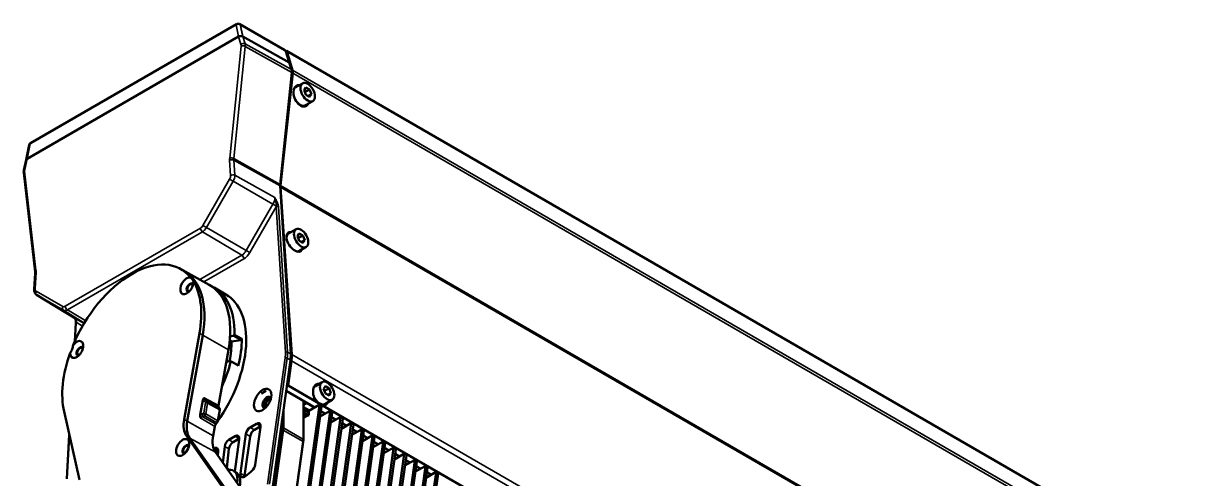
# Model space of a CAD drawing. Header units: millimetres. Extents: x 100 to 5488, y 100 to 4218.
# Drawn here: x 358.9 to 753.2, y 1223.9 to 1375.4 of the extents above; entities that cross this region are included whole.
import ezdxf

# ---------------------------------------------------------------- set-up
doc = ezdxf.new("R2010")
doc.units = ezdxf.units.MM
doc.header["$LTSCALE"] = 20
doc.layers.add('Visible (ANSI)', color=7, linetype='Continuous', lineweight=50)
doc.layers.add('Visible Narrow (ANSI)', color=7, linetype='Continuous', lineweight=35)

msp = doc.modelspace()

# ---------------------------------------------------------------- linework, layer by layer
at = {"layer": 'Visible (ANSI)'}
for p, q in [((361.121, 1335.53), (429.842, 1375.206)), ((431.055, 1375.212), (446.07, 1366.562)), ((430.595, 1371.059), (360.025, 1330.316)), ((430.59, 1371.057), (360.029, 1330.319)), ((432.028, 1371.085), (447.52, 1362.46)), ((447.455, 1362.496), (446.216, 1366.376)), ((446.264, 1366.226), (446.312, 1366.253)), ((446.562, 1366.278), (1119.728, 977.626)), ((446.651, 1366.158), (448.566, 1359.893)), ((448.238, 1360.112), (447.52, 1362.46)), ((444.504, 1321.76), (448.312, 1359.135)), ((448.637, 1358.91), (444.624, 1321.438)), ((451.946, 1355.469), (449.471, 1354.04)), ((453.034, 1354.103), (452.421, 1353.232)), ((452.421, 1353.232), (453.034, 1351.654)), ((452.706, 1352.499), (454.259, 1353.396)), ((453.034, 1354.103), (454.259, 1353.396)), ((454.871, 1351.818), (454.259, 1353.396)), ((455.346, 1349.58), (452.871, 1348.151)), ((454.259, 1350.947), (453.034, 1351.654)), ((453.81, 1351.205), (454.871, 1351.818)), ((454.259, 1350.947), (454.871, 1351.818)), ((360.731, 1335.016), (359.745, 1330.036)), ((360.731, 1335.016), (360.731, 1335.016)), ((359.718, 1329.959), (358.955, 1326.58)), ((358.897, 1325.664), (362.704, 1292.686)), ((447.997, 1265.326), (444.493, 1321.285)), ((444.611, 1320.929), (448.324, 1265.139)), ((449.754, 1306.847), (447.279, 1305.418)), ((450.842, 1305.481), (450.229, 1304.61)), ((450.842, 1305.481), (452.066, 1304.774)), ((450.229, 1304.61), (450.842, 1303.031)), ((450.514, 1303.877), (452.066, 1304.774)), ((452.066, 1302.324), (450.842, 1303.031)), ((451.618, 1302.583), (452.679, 1303.195)), ((452.679, 1303.195), (452.066, 1304.774)), ((452.066, 1302.324), (452.679, 1303.195)), ((453.154, 1300.958), (450.679, 1299.529)), ((412.417, 1292.953), (411.356, 1293.565)), ((362.716, 1292.182), (362.4, 1286.771)), ((412.757, 1292.748), (420.793, 1288.335)), ((426.306, 1285.165), (422.416, 1287.411)), ((363.21, 1285.007), (376.153, 1277.162)), ((376.29, 1275.669), (375.929, 1269.487)), ((417.555, 1272.183), (412.413, 1243.494)), ((413.473, 1242.882), (418.616, 1271.57)), ((428.222, 1269.445), (427.66, 1269.77)), ((428.82, 1271.34), (427.772, 1271.176)), ((428.274, 1269.437), (431.295, 1269.912)), ((429.153, 1271.627), (428.915, 1271.394)), ((431.39, 1269.966), (431.627, 1270.198)), ((423.9, 1248.119), (427.233, 1266.712)), ((426.493, 1262.584), (427.665, 1263.022)), ((427.73, 1263.025), (427.935, 1262.95)), ((430.42, 1261.516), (427.946, 1262.945)), ((442.014, 1221.292), (447.906, 1263.281)), ((448.235, 1263.067), (447.08, 1254.837)), ((447.08, 1254.837), (446.69, 1254.611)), ((447.08, 1254.837), (456.735, 1249.263)), ((458.452, 1255.938), (455.977, 1254.51)), ((459.539, 1254.572), (458.927, 1253.701)), ((459.211, 1252.969), (460.764, 1253.865)), ((459.539, 1254.572), (460.764, 1253.865)), ((461.376, 1252.287), (460.764, 1253.865)), ((418.697, 1249.93), (417.817, 1245.025)), ((439.728, 1252.991), (438.219, 1252.12)), ((455.98, 1247.483), (446.46, 1252.978)), ((458.927, 1253.701), (459.539, 1252.123)), ((461.852, 1250.049), (459.377, 1248.621)), ((460.764, 1251.416), (459.539, 1252.123)), ((460.316, 1251.674), (461.376, 1252.287)), ((460.764, 1251.416), (461.376, 1252.287)), ((377.5, 1223.337), (372.358, 1246.088)), ((423.637, 1243.024), (424.298, 1246.711)), ((424.209, 1247.275), (423.989, 1247.554)), ((445.55, 1246.489), (445.55, 1240.675)), ((452.197, 1236.837), (452.197, 1249.667)), ((452.232, 1249.646), (452.197, 1249.626)), ((452.197, 1248.401), (453.151, 1248.952)), ((454.212, 1246.462), (452.197, 1247.625)), ((452.197, 1246.809), (454, 1245.768)), ((453.293, 1245.36), (452.197, 1245.992)), ((457.577, 1248.213), (452.902, 1214.901)), ((453.609, 1214.493), (458.284, 1247.805)), ((457.437, 1248.324), (454, 1246.339)), ((454, 1246.339), (454, 1244.951)), ((461.112, 1246.172), (456.437, 1212.86)), ((456.733, 1249.252), (458.619, 1248.163)), ((457.537, 1248.334), (458.244, 1247.926)), ((460.973, 1246.283), (457.814, 1244.459)), ((459.515, 1245.441), (458.069, 1246.276)), ((458.639, 1248.164), (549.366, 1195.782)), ((461.073, 1246.293), (461.78, 1245.885)), ((422.972, 1241.877), (423.323, 1242.334)), ((434.441, 1240.821), (436.546, 1242.036)), ((445.126, 1243.466), (445.126, 1240.675)), ((453.293, 1244.543), (452.197, 1245.176)), ((452.197, 1243.91), (453.293, 1244.543)), ((453.293, 1244.543), (454, 1244.951)), ((457.145, 1212.452), (461.819, 1245.763)), ((464.648, 1244.13), (459.973, 1210.819)), ((460.68, 1210.411), (465.355, 1243.722)), ((464.508, 1244.242), (461.35, 1242.418)), ((463.051, 1243.4), (461.605, 1244.235)), ((468.183, 1242.089), (463.508, 1208.778)), ((464.608, 1244.252), (465.315, 1243.843)), ((468.044, 1242.2), (464.885, 1240.377)), ((466.586, 1241.359), (465.14, 1242.194)), ((468.144, 1242.21), (468.851, 1241.802)), ((374.11, 1238.336), (373.254, 1223.686)), ((422.095, 1238.05), (422.657, 1241.187)), ((433.048, 1238.668), (431.204, 1225.528)), ((435.855, 1240.005), (437.96, 1241.22)), ((436.176, 1228.366), (437.938, 1240.924)), ((445.075, 1239.979), (442.395, 1220.884)), ((445.496, 1239.935), (442.816, 1220.839)), ((464.216, 1208.369), (468.89, 1241.681)), ((471.719, 1240.048), (467.044, 1206.736)), ((467.751, 1206.328), (472.426, 1239.64)), ((471.579, 1240.159), (468.421, 1238.336)), ((470.122, 1239.318), (468.676, 1240.152)), ((471.679, 1240.169), (472.386, 1239.761)), ((475.115, 1238.118), (471.956, 1236.294)), ((473.657, 1237.276), (472.211, 1238.111)), ((475.215, 1238.128), (475.922, 1237.72)), ((413.181, 1238.014), (429.046, 1215.496)), ((430.106, 1214.884), (414.242, 1237.401)), ((425.961, 1234.506), (425.374, 1229.016)), ((427.363, 1236.735), (429.414, 1237.919)), ((428.777, 1235.918), (430.829, 1237.103)), ((429.305, 1226.104), (430.807, 1236.807)), ((432.618, 1224.711), (434.462, 1237.851)), ((449.463, 1217.002), (452.143, 1236.097)), ((449.466, 1216.801), (452.146, 1235.897)), ((452.197, 1236.837), (452.197, 1236.592)), ((475.254, 1238.007), (470.58, 1204.695)), ((471.287, 1204.287), (475.961, 1237.598)), ((478.79, 1235.965), (474.115, 1202.654)), ((474.822, 1202.246), (479.497, 1235.557)), ((478.65, 1236.077), (475.492, 1234.253)), ((477.193, 1235.235), (475.747, 1236.07)), ((478.75, 1236.087), (479.458, 1235.678)), ((422.258, 1233.788), (422.371, 1233.853)), ((438.783, 1210.052), (422.868, 1232.559)), ((422.894, 1232.522), (423.785, 1233.036)), ((423.63, 1231.482), (423.773, 1232.816)), ((426.701, 1227.39), (427.375, 1233.689)), ((482.325, 1233.924), (477.651, 1200.613)), ((478.358, 1200.204), (483.032, 1233.516)), ((482.186, 1234.035), (479.027, 1232.212)), ((480.728, 1233.194), (479.282, 1234.029)), ((485.861, 1231.883), (481.186, 1198.571)), ((481.893, 1198.163), (486.568, 1231.475)), ((482.286, 1234.045), (482.993, 1233.637)), ((485.722, 1231.994), (482.563, 1230.171)), ((484.264, 1231.153), (482.818, 1231.987)), ((485.822, 1232.004), (486.529, 1231.596)), ((429.016, 1226.303), (429.98, 1225.64)), ((489.396, 1229.842), (484.722, 1196.53)), ((485.429, 1196.122), (490.103, 1229.433)), ((489.257, 1229.953), (486.098, 1228.129)), ((487.799, 1229.111), (486.353, 1229.946)), ((492.932, 1227.8), (488.257, 1194.489)), ((488.964, 1194.081), (493.639, 1227.392)), ((489.357, 1229.963), (490.064, 1229.555)), ((492.793, 1227.912), (489.634, 1226.088)), ((491.335, 1227.07), (489.889, 1227.905)), ((492.893, 1227.922), (493.6, 1227.513)), ((496.467, 1225.759), (491.793, 1192.448)), ((492.5, 1192.04), (497.174, 1225.351)), ((496.328, 1225.87), (493.169, 1224.047)), ((494.87, 1225.029), (493.424, 1225.864)), ((496.428, 1225.88), (497.135, 1225.472))]:
    msp.add_line(p, q, dxfattribs=at)
for centre, major_axis, ratio, start_param, end_param in [((430.805, 1374.779), (0.25, 0.433), 0.5767145, 0, 0.0002237), ((431.302, 1370.651), (1.022, 0.038), 0.5762811, 0.7598556, 2.3131986), ((446.312, 1365.845), (0.25, 0.433), 0.5773503, 5.7892439, 7.0685835), ((446.182, 1358.213), (1.517, 2.628), 0.5773503, 5.3734321, 5.7892439), ((446.534, 1358.016), (-1.5, -2.598), 0.5773503, 2.2251319, 2.6476513), ((451.579, 1351.332), (1.442, -3.482), 0.6469639, 2.7912025, 6.8037599), ((451.171, 1351.096), (-1.7, 2.944), 0.5773503, 0, 0.2090938), ((451.171, 1351.096), (-1.875, 3.248), 0.5773503, 5.847703, 6.1193267), ((451.171, 1351.096), (1.7, -2.944), 0.5773503, 4.6504069, 6.2831853), ((451.171, 1351.096), (1.875, -3.248), 0.5773503, 0.0403485, 0.4354824), ((360.732, 1329.908), (-1.022, -0.038), 0.5762811, 5.4547913, 6.1314199), ((446.584, 1322.661), (1.483, 2.568), 0.5773503, 2.2318395, 2.4258637), ((446.727, 1322.332), (-1.5, -2.598), 0.5773503, 5.3667246, 5.5716433), ((449.229, 1302.618), (-2.068, 3.134), 0.5332704, 5.8158482, 9.8284056), ((448.979, 1302.474), (-1.7, 2.944), 0.5773503, 0, 0.7045397), ((448.979, 1302.474), (-1.875, 3.248), 0.5773503, 5.847703, 6.2523014), ((448.979, 1302.474), (1.7, -2.944), 0.5773503, 5.9895783, 6.2831853), ((448.979, 1302.474), (1.875, -3.248), 0.5773503, 0.1076794, 0.4354824), ((394.956, 1265.16), (16.4, 28.406), 0.5773503, 6.0638011, 8.0733657), ((413.327, 1288.014), (1.55, 2.685), 0.5773503, 0.2034501, 5.5561415), ((396.017, 1264.547), (16.4, 28.406), 0.5773503, 5.2708943, 6.2831853), ((394.956, 1265.16), (16.4, 28.406), 0.5773503, 5.2708943, 5.9789712), ((414.388, 1287.401), (-0.8, -1.386), 0.5773503, 2.7564941, 6.6682839), ((414.388, 1287.401), (0.625, 1.083), 0.5773503, 5.5504263, 10.1575369), ((404.502, 1259.648), (16.496, 28.571), 0.5773503, 5.2708943, 6.2955282), ((405.916, 1258.832), (16.5, 28.579), 0.5773503, 5.4803887, 6.3291417), ((409.806, 1256.586), (16.5, 28.579), 0.5773503, 4.5577343, 6.2831853), ((376.585, 1266.801), (-1.55, -2.685), 0.5773503, 5.4394551, 10.7921231), ((428.869, 1271.522), (-0.1, -0.173), 0.5773503, 0.4363323, 1.1204605), ((429.106, 1271.754), (-0.1, -0.173), 0.5773503, 1.1204605, 2.338796), ((408.391, 1257.403), (-16.5, -28.579), 0.5773503, 2.0245271, 2.338796), ((431.343, 1270.093), (0.1, 0.173), 0.5773503, 3.577925, 4.2620532), ((431.581, 1270.326), (0.1, 0.173), 0.5773503, 4.2620532, 5.4803887), ((394.956, 1265.16), (16.4, 28.406), 0.5773503, 1.8750126, 2.5830873), ((377.646, 1266.188), (-0.8, -1.386), 0.5773503, 2.7564941, 6.6682839), ((377.646, 1266.188), (0.625, 1.083), 0.5773503, 5.5504263, 10.1575369), ((408.391, 1257.403), (14, 24.249), 0.5773503, 5.2549532, 5.5257269), ((428.322, 1269.618), (-0.1, -0.173), 0.5773503, 0, 0.4363323), ((405.916, 1258.832), (-16.5, -28.579), 0.5773503, 1.7449705, 2.0245271), ((427.64, 1262.847), (0.1, 0.173), 0.5773503, 0.10127, 0.6108652), ((427.846, 1262.772), (0.1, 0.173), 0.5773503, 5.1661198, 6.3844553), ((440.918, 1260.669), (5.017, 8.69), 0.5773503, 5.3232542, 5.5674564), ((441.272, 1260.465), (-5, -8.66), 0.5773503, 2.1816616, 2.4300507), ((430.32, 1261.343), (0.1, 0.173), 0.5773503, 5.1661198, 6.2831853), ((458.123, 1251.823), (-1.261, 3.569), 0.6665317, 5.9710489, 8.3955177), ((457.677, 1251.565), (-1.7, 2.944), 0.5773503, 0, 0.1313564), ((457.677, 1251.565), (-1.875, 3.248), 0.5773503, 5.847703, 6.0929978), ((440.034, 1249.136), (1.05, 1.819), 0.5773503, 5.9037572, 9.804206), ((440.388, 1248.932), (-1.05, -1.819), 0.5773503, 3.3107571, 6.1140209), ((440.741, 1248.728), (0.825, 1.429), 0.5773503, 0.2832213, 2.8583714), ((457.677, 1251.565), (1.7, -2.944), 0.5773503, 4.5215651, 6.2831853), ((424.589, 1248.333), (-0.5, -0.866), 0.5771922, 5.2711801, 6.056426), ((423.609, 1246.496), (0.5, 0.866), 0.5771922, 5.2711801, 6.056426), ((453.151, 1249.116), (-0.1, -0.173), 0.5773503, 0.7853982, 1.5707963), ((457.677, 1251.565), (1.875, -3.248), 0.5773503, 5.1305791, 5.133772), ((457.437, 1248.161), (0.1, 0.173), 0.5773503, 5.3232542, 7.0685835), ((458.144, 1247.753), (0.1, 0.173), 0.5773503, 5.3232542, 6.2831853), ((457.677, 1251.565), (1.875, -3.248), 0.5773503, 5.861441, 5.8649952), ((458.123, 1251.823), (-1.261, 3.569), 0.6665317, 2.8467484, 3.7004209), ((457.677, 1251.565), (1.875, -3.248), 0.5773503, 0.0284998, 0.4354824), ((460.973, 1246.12), (0.1, 0.173), 0.5773503, 5.3232542, 7.0685835), ((419.302, 1245.635), (-5, -8.66), 0.5773503, 5.2708943, 6.0220924), ((420.363, 1245.023), (-5, -8.66), 0.5773503, 5.2708943, 6.0220924), ((422.948, 1242.81), (0.5, 0.866), 0.5775083, 4.4853626, 5.2706085), ((436.546, 1240.403), (1, 1.732), 0.5773503, 5.3232542, 7.0685835), ((453.293, 1244.543), (0.5, -0.866), 0.5773503, 1.5707963, 2.3561945), ((461.68, 1245.711), (0.1, 0.173), 0.5773503, 5.3232542, 6.2831853), ((464.508, 1244.078), (0.1, 0.173), 0.5773503, 5.3232542, 7.0685835), ((465.215, 1243.67), (0.1, 0.173), 0.5773503, 5.3232542, 6.2831853), ((468.044, 1242.037), (0.1, 0.173), 0.5773503, 5.3232542, 7.0685835), ((428.991, 1240.193), (-5.004, -8.668), 0.5773503, 5.2708943, 6.0232121), ((423.346, 1241.401), (0.5, 0.866), 0.5775083, 1.3437699, 2.1290158), ((429.414, 1236.286), (1, 1.732), 0.5773503, 5.3232542, 7.0685835), ((434.441, 1239.188), (-1, -1.732), 0.5773503, 3.9269908, 5.3232542), ((435.855, 1238.372), (1, 1.732), 0.5773503, 0.7853982, 2.1816616), ((441.802, 1238.756), (-2.35, -4.07), 0.5773503, 2.1816616, 2.3561945), ((442.014, 1238.634), (-2.5, -4.33), 0.5773503, 2.1816616, 2.3561945), ((468.751, 1241.629), (0.1, 0.173), 0.5773503, 5.3232542, 6.2831853), ((471.579, 1239.996), (0.1, 0.173), 0.5773503, 5.3232542, 7.0685835), ((472.286, 1239.588), (0.1, 0.173), 0.5773503, 5.3232542, 6.2831853), ((475.115, 1237.955), (0.1, 0.173), 0.5773503, 5.3232542, 7.0685835), ((412.988, 1233.52), (-0.8, -1.386), 0.5773503, 2.7564941, 6.6682839), ((412.988, 1233.52), (0.625, 1.083), 0.5773503, 5.5504263, 10.1575369), ((422.371, 1232.22), (1, 1.732), 0.5773503, 5.3668874, 7.0685835), ((427.363, 1235.102), (-1, -1.732), 0.5773503, 3.9269908, 5.3668874), ((428.777, 1234.285), (1, 1.732), 0.5773503, 0.7853982, 2.2252948), ((448.661, 1234.796), (2.5, 4.33), 0.5773503, 5.3232542, 5.4977871), ((448.873, 1234.674), (2.35, 4.07), 0.5773503, 5.3232542, 5.4977871), ((475.822, 1237.546), (0.1, 0.173), 0.5773503, 5.3232542, 6.2831853), ((478.65, 1235.913), (0.1, 0.173), 0.5773503, 5.3232542, 7.0685835), ((479.358, 1235.505), (0.1, 0.173), 0.5773503, 5.3232542, 6.2831853), ((482.186, 1233.872), (0.1, 0.173), 0.5773503, 5.3232542, 7.0685835), ((482.893, 1233.464), (0.1, 0.173), 0.5773503, 5.3232542, 6.2831853), ((485.722, 1231.831), (0.1, 0.173), 0.5773503, 5.3232542, 7.0685835), ((486.429, 1231.423), (0.1, 0.173), 0.5773503, 5.3232542, 6.2831853), ((423.241, 1222.702), (2.95, 5.11), 0.5773503, 5.7838754, 6.2625488), ((425.615, 1221.36), (3.401, 4.943), 0.6254727, 5.3056334, 6.7830725), ((409.806, 1343.38), (82.517, 142.924), 0.5773503, 4.1259983, 4.1453873), ((434.783, 1227.846), (1, 1.732), 0.5773503, 4.1453873, 5.3232542), ((489.257, 1229.79), (0.1, 0.173), 0.5773503, 5.3232542, 7.0685835), ((489.964, 1229.381), (0.1, 0.173), 0.5773503, 5.3232542, 6.2831853), ((492.793, 1227.748), (0.1, 0.173), 0.5773503, 5.3232542, 7.0685835), ((493.5, 1227.34), (0.1, 0.173), 0.5773503, 5.3232542, 6.2831853), ((426.579, 1220.697), (3.401, 4.943), 0.6254727, 5.2080745, 6.2831853), ((432.597, 1226.048), (-1, -1.732), 0.5773503, 5.3232542, 7.267591), ((434.011, 1225.232), (1, 1.732), 0.5773503, 2.1816616, 2.3561945), ((496.328, 1225.707), (0.1, 0.173), 0.5773503, 5.3232542, 7.0685835), ((497.035, 1225.299), (0.1, 0.173), 0.5773503, 5.3232542, 6.2831853)]:
    msp.add_ellipse(centre, major_axis=major_axis, ratio=ratio, start_param=start_param, end_param=end_param, dxfattribs=at)
for centre, major_axis in [((453.646, 1352.525), (-1.7, 2.944)), ((451.454, 1303.902), (-1.7, 2.944)), ((438.62, 1249.952), (2.05, 3.551)), ((460.152, 1252.994), (-1.7, 2.944)), ((411.927, 1234.133), (1.55, 2.685))]:
    msp.add_ellipse(centre, major_axis=major_axis, ratio=0.5773503, dxfattribs=at)
for points, knots in [([(429.842, 1375.206), (429.936, 1375.261), (430.043, 1375.301), (430.264, 1375.352), (430.38, 1375.364), (430.604, 1375.358), (430.715, 1375.341), (430.901, 1375.288), (430.982, 1375.254), (431.055, 1375.212)], [0, 0, 0, 0, 0.03483837, 0.03483837, 0.06916329, 0.06916329, 0.10212427, 0.10212427, 0.12888337, 0.12888337, 0.12888337, 0.12888337]), ([(446.076, 1366.558), (446.089, 1366.551), (446.101, 1366.542), (446.125, 1366.522), (446.137, 1366.51), (446.159, 1366.486), (446.168, 1366.473), (446.186, 1366.446), (446.193, 1366.432), (446.205, 1366.406), (446.21, 1366.393), (446.215, 1366.38)], [5.51079244, 5.51079244, 5.51079244, 5.51079244, 5.59640273, 5.59640273, 5.69541789, 5.69541789, 5.79443304, 5.79443304, 5.8934482, 5.8934482, 5.98464618, 5.98464618, 5.98464618, 5.98464618]), ([(360.732, 1335.021), (360.747, 1335.095), (360.776, 1335.168), (360.854, 1335.301), (360.905, 1335.363), (361.01, 1335.458), (361.062, 1335.496), (361.118, 1335.528)], [0.000466008, 0.000466008, 0.000466008, 0.000466008, 0.024817318, 0.024817318, 0.050019666, 0.050019666, 0.070547382, 0.070547382, 0.070547382, 0.070547382]), ([(358.897, 1325.664), (358.889, 1325.726), (358.885, 1325.788), (358.88, 1325.912), (358.88, 1325.973), (358.885, 1326.096), (358.889, 1326.157), (358.901, 1326.279), (358.91, 1326.339), (358.93, 1326.46), (358.941, 1326.52), (358.955, 1326.58)], [4.58803399, 4.58803399, 4.58803399, 4.58803399, 4.67119634, 4.67119634, 4.7543587, 4.7543587, 4.83752106, 4.83752106, 4.92068342, 4.92068342, 5.00384577, 5.00384577, 5.00384577, 5.00384577]), ([(362.716, 1292.182), (362.718, 1292.219), (362.72, 1292.255), (362.721, 1292.326), (362.722, 1292.361), (362.721, 1292.43), (362.72, 1292.464), (362.718, 1292.53), (362.716, 1292.562), (362.711, 1292.625), (362.708, 1292.656), (362.704, 1292.686)], [4.64271972, 4.64271972, 4.64271972, 4.64271972, 4.68152457, 4.68152457, 4.72032942, 4.72032942, 4.75913427, 4.75913427, 4.79793912, 4.79793912, 4.83674397, 4.83674397, 4.83674397, 4.83674397]), ([(414.532, 1290.824), (414.837, 1290.533), (415.092, 1290.255), (415.416, 1289.794), (415.498, 1289.592), (415.516, 1289.425)], [-1.90060924, -1.90060924, -1.90060924, -1.90060924, -1.76294705, -1.76294705, -1.62528314, -1.62528314, -1.62528314, -1.62528314]), ([(362.4, 1286.771), (362.393, 1286.647), (362.394, 1286.522), (362.416, 1286.27), (362.438, 1286.144), (362.508, 1285.891), (362.555, 1285.765), (362.685, 1285.519), (362.766, 1285.4), (362.964, 1285.183), (363.081, 1285.086), (363.21, 1285.007)], [1.50112707, 1.50112707, 1.50112707, 1.50112707, 1.66967197, 1.66967197, 1.83821687, 1.83821687, 2.00676178, 2.00676178, 2.17530668, 2.17530668, 2.34385158, 2.34385158, 2.34385158, 2.34385158]), ([(376.293, 1275.817), (376.292, 1275.993), (376.271, 1276.186), (376.195, 1276.613), (376.133, 1276.852), (376.044, 1277.142), (376.027, 1277.196), (376.009, 1277.249)], [0, 0, 0, 0, 0.06352612, 0.06352612, 0.13953389, 0.13953389, 0.15658643, 0.15658643, 0.15658643, 0.15658643]), ([(374.397, 1265.685), (374.667, 1266.013), (374.922, 1266.408), (375.256, 1267.286), (375.341, 1267.763), (375.38, 1268.219)], [-1.91898718, -1.91898718, -1.91898718, -1.91898718, -1.77973988, -1.77973988, -1.64579305, -1.64579305, -1.64579305, -1.64579305]), ([(419.154, 1250.676), (419.103, 1250.648), (419.056, 1250.614), (419.011, 1250.573), (418.991, 1250.554), (418.972, 1250.535), (418.954, 1250.514), (418.904, 1250.457), (418.859, 1250.389), (418.82, 1250.312), (418.812, 1250.297), (418.805, 1250.281), (418.797, 1250.265), (418.754, 1250.168), (418.719, 1250.057), (418.697, 1249.93)], [0, 0, 0, 0, 0.23052, 0.23052, 0.23052, 0.3333333, 0.3333333, 0.3333333, 0.6106865, 0.6106865, 0.6106865, 0.6666667, 0.6666667, 0.6666667, 1, 1, 1, 1]), ([(417.817, 1245.025), (417.81, 1244.984), (417.804, 1244.944), (417.8, 1244.903), (417.791, 1244.819), (417.788, 1244.735), (417.791, 1244.651), (417.793, 1244.576), (417.8, 1244.501), (417.811, 1244.427), (417.818, 1244.379), (417.827, 1244.332), (417.837, 1244.286), (417.854, 1244.212), (417.875, 1244.139), (417.9, 1244.069), (417.915, 1244.028), (417.931, 1243.988), (417.948, 1243.948)], [0, 0, 0, 0, 0.10808508, 0.10808508, 0.10808508, 0.33333333, 0.33333333, 0.33333333, 0.53562247, 0.53562247, 0.53562247, 0.66666667, 0.66666667, 0.66666667, 0.87780997, 0.87780997, 0.87780997, 1, 1, 1, 1])]:
    msp.add_open_spline(points, degree=3, knots=knots, dxfattribs=at)
msp.add_open_spline([(376.29, 1275.669), (376.293, 1275.717), (376.294, 1275.767), (376.293, 1275.817)], degree=3, dxfattribs=at)
at = {"layer": 'Visible Narrow (ANSI)'}
for p, q in [((429.738, 1374.984), (361.018, 1335.308)), ((429.738, 1374.984), (430.59, 1371.057)), ((430.595, 1371.059), (431.396, 1368.437)), ((432.028, 1371.085), (432.768, 1368.661)), ((432.768, 1368.661), (448.238, 1360.112)), ((431.437, 1367.903), (427.629, 1330.528)), ((432.833, 1367.805), (429.025, 1330.43)), ((448.312, 1359.135), (432.833, 1367.805)), ((446.16, 1366.441), (447.411, 1362.521)), ((1119.816, 977.506), (446.651, 1366.158)), ((448.566, 1359.893), (1121.731, 971.24)), ((1121.803, 970.258), (448.637, 1358.91)), ((360.029, 1330.319), (361.018, 1335.308)), ((359.223, 1326.768), (360.025, 1330.316)), ((427.613, 1329.832), (427.929, 1324.785)), ((444.493, 1321.285), (429.013, 1329.895)), ((429.013, 1329.895), (429.329, 1324.848)), ((429.025, 1330.43), (444.504, 1321.76)), ((362.991, 1293.209), (359.183, 1326.187)), ((429.329, 1324.848), (442.663, 1317.432)), ((427.588, 1323.536), (418.681, 1308.11)), ((428.782, 1322.846), (419.876, 1307.42)), ((427.588, 1323.536), (428.782, 1322.846)), ((442.05, 1315.186), (428.782, 1322.846)), ((1117.777, 932.277), (444.611, 1320.929)), ((444.624, 1321.438), (1117.789, 932.785)), ((433.144, 1299.76), (442.05, 1315.186)), ((434.339, 1299.07), (443.176, 1314.376)), ((443.188, 1314.53), (442.05, 1315.186)), ((443.176, 1314.376), (446.211, 1265.898)), ((443.876, 1314.408), (446.911, 1265.93)), ((372.768, 1281.205), (417.851, 1307.234)), ((418.546, 1306.016), (373.463, 1279.987)), ((431.652, 1298.185), (418.546, 1306.016)), ((419.876, 1307.42), (418.681, 1308.11)), ((419.876, 1307.42), (433.144, 1299.76)), ((417.615, 1290.08), (431.652, 1298.185)), ((433.144, 1299.76), (434.339, 1299.07)), ((432.347, 1296.968), (419.052, 1289.291)), ((362.691, 1287.12), (363.007, 1292.532)), ((371.938, 1281.123), (363.032, 1286.265)), ((372.133, 1279.856), (363.227, 1284.998)), ((363.227, 1284.998), (376.171, 1277.151)), ((379.136, 1275.61), (372.133, 1279.856)), ((373.463, 1279.987), (379.58, 1276.332)), ((376.084, 1269.832), (376.435, 1275.844)), ((376.171, 1277.151), (379.06, 1275.483)), ((376.435, 1275.844), (378.552, 1274.621)), ((418.616, 1271.57), (417.555, 1272.183)), ((427.233, 1266.712), (418.614, 1271.56)), ((427.662, 1269.79), (428.274, 1269.437)), ((431.295, 1269.912), (428.82, 1271.34)), ((428.915, 1271.394), (431.39, 1269.966)), ((431.627, 1270.198), (429.153, 1271.627)), ((431.722, 1270.404), (429.247, 1271.833)), ((446.911, 1265.93), (447.997, 1265.326)), ((427.979, 1262.796), (430.454, 1261.367)), ((446.125, 1263.96), (440.233, 1221.972)), ((446.821, 1263.89), (440.929, 1221.901)), ((447.906, 1263.281), (446.821, 1263.89)), ((1121.401, 874.415), (448.235, 1263.067)), ((448.324, 1265.139), (1121.489, 876.486)), ((423.9, 1248.119), (419.154, 1250.676)), ((423.989, 1247.554), (419.661, 1249.887)), ((420.18, 1249.446), (419.661, 1249.887)), ((418.946, 1245.585), (419.576, 1249.099)), ((419.058, 1249.539), (419.576, 1249.099)), ((420.274, 1248.879), (419.644, 1245.365)), ((420.18, 1249.446), (424.209, 1247.275)), ((420.274, 1248.879), (424.298, 1246.711)), ((455.838, 1247.401), (453.151, 1248.952)), ((458.284, 1247.805), (457.577, 1248.213)), ((459.374, 1245.36), (458.048, 1246.125)), ((461.819, 1245.763), (461.112, 1246.172)), ((412.413, 1243.494), (413.473, 1242.882)), ((413.476, 1242.898), (422.095, 1238.05)), ((417.948, 1243.948), (422.657, 1241.187)), ((418.946, 1245.585), (418.298, 1245.303)), ((418.677, 1244.395), (419.325, 1244.678)), ((418.677, 1244.395), (422.972, 1241.877)), ((423.323, 1242.334), (419.325, 1244.678)), ((423.637, 1243.024), (419.644, 1245.365)), ((437.96, 1241.22), (436.546, 1242.036)), ((453.293, 1244.543), (453.293, 1245.36)), ((462.909, 1243.318), (461.583, 1244.084)), ((465.355, 1243.722), (464.648, 1244.13)), ((466.445, 1241.277), (465.119, 1242.043)), ((468.89, 1241.681), (468.183, 1242.089)), ((434.462, 1237.851), (433.048, 1238.668)), ((434.441, 1240.821), (435.855, 1240.005)), ((445.496, 1239.935), (445.075, 1239.979)), ((445.126, 1240.675), (445.55, 1240.675)), ((452.143, 1236.097), (445.496, 1239.935)), ((445.55, 1240.675), (452.197, 1236.837)), ((469.98, 1239.236), (468.655, 1240.001)), ((472.426, 1239.64), (471.719, 1240.048)), ((373.4, 1223.861), (374.217, 1237.861)), ((414.242, 1237.401), (413.181, 1238.014)), ((422.868, 1232.559), (414.353, 1237.244)), ((427.375, 1233.689), (425.961, 1234.506)), ((427.363, 1236.735), (428.777, 1235.918)), ((430.829, 1237.103), (429.414, 1237.919)), ((452.146, 1235.897), (452.143, 1236.097)), ((473.516, 1237.195), (472.19, 1237.96)), ((475.961, 1237.598), (475.254, 1238.007)), ((477.051, 1235.153), (475.726, 1235.919)), ((479.497, 1235.557), (478.79, 1235.965)), ((423.785, 1233.036), (422.371, 1233.853)), ((480.587, 1233.112), (479.261, 1233.878)), ((483.032, 1233.516), (482.325, 1233.924)), ((484.122, 1231.071), (482.797, 1231.836)), ((486.568, 1231.475), (485.861, 1231.883)), ((487.658, 1229.03), (486.332, 1229.795)), ((490.103, 1229.433), (489.396, 1229.842)), ((491.194, 1226.988), (489.868, 1227.754)), ((493.639, 1227.392), (492.932, 1227.8)), ((431.204, 1225.528), (432.618, 1224.711)), ((494.729, 1224.947), (493.403, 1225.713)), ((497.174, 1225.351), (496.467, 1225.759))]:
    msp.add_line(p, q, dxfattribs=at)
for centre, major_axis, ratio, start_param, end_param in [((430.092, 1374.773), (-0.25, 0.433), 0.5773503, 0.0001258, 0.7679449), ((430.805, 1374.779), (0.25, 0.433), 0.5767145, 5.7295587, 6.2831853), ((432.104, 1368.029), (0.956, 0.292), 0.7189016, 0.6080901, 2.1614332), ((430.273, 1367.399), (-0.83, -1.437), 0.5773503, 2.2318395, 2.6476513), ((430.967, 1366.997), (-1.33, -2.303), 0.5773503, 2.2318395, 2.6476513), ((432.144, 1367.494), (-0.995, 0.101), 0.5012804, 3.9993489, 5.5526919), ((446.025, 1366.315), (0.191, 0.061), 0.709003, 0.000365, 0.5839918), ((361.371, 1335.097), (-0.25, 0.433), 0.5773503, 0, 0.7679449), ((430.674, 1331.846), (-2.17, -3.759), 0.5773503, 5.3734319, 5.5674564), ((428.32, 1329.424), (-0.998, -0.062), 0.6161407, 3.9070962, 5.4604392), ((428.336, 1330.119), (0.995, -0.101), 0.5012804, 0.8577563, 2.4110993), ((431.369, 1331.445), (-1.67, -2.893), 0.5773503, 5.3734321, 5.5674564), ((359.89, 1325.779), (-0.993, -0.115), 0.6445034, 5.4273792, 6.2831853), ((359.93, 1326.359), (-0.975, 0.22), 0.3871009, 5.6065567, 6.2831853), ((360.347, 1327.027), (0.83, 1.437), 0.5773503, 2.0647377, 2.4805495), ((426.758, 1324.015), (-0.83, -1.437), 0.5773503, 1.5707963, 2.4258637), ((428.636, 1324.377), (0.998, 0.062), 0.6161407, 0.7655035, 2.3188466), ((427.453, 1323.614), (-1.33, -2.303), 0.5773503, 1.5707963, 2.4258637), ((440.559, 1316.047), (1.491, 2.583), 0.5773503, 4.712389, 5.5674564), ((441.243, 1315.453), (1.092, -2.445), 0.6600087, 0.848109, 0.9134493), ((443.529, 1314.172), (-0.499, -0.031), 0.6161407, 3.9070962, 5.4604392), ((443.513, 1314.342), (-0.496, -0.065), 0.5683364, 3.8668023, 5.3502561), ((442.011, 1315.452), (1.456, -2.152), 0.5441363, 0.7454905, 0.8269907), ((417.851, 1308.589), (-0.83, -1.437), 0.5773503, 0.7853982, 1.5707963), ((418.559, 1306.825), (-0.5, 0.866), 0.5773503, 0.7853982, 2.3387412), ((418.546, 1308.187), (-1.33, -2.303), 0.5773503, 0.7853982, 1.5707963), ((431.652, 1300.621), (1.491, 2.583), 0.5773503, 3.9269908, 4.712389), ((431.64, 1297.376), (-0.5, 0.866), 0.5773503, 3.9269908, 5.4803339), ((432.347, 1300.22), (1.991, 3.449), 0.5773503, 3.9269908, 4.712389), ((363.698, 1292.801), (-0.993, -0.115), 0.6445034, 5.4273792, 6.2831853), ((363.714, 1292.124), (-0.998, 0.058), 0.5357586, 5.5302774, 6.2831853), ((359.945, 1291.011), (2.17, 3.759), 0.5773503, 5.4281176, 5.6221421), ((363.398, 1286.712), (-0.998, 0.058), 0.5357586, 5.5302774, 6.2831853), ((363.862, 1287.702), (-0.83, -1.437), 0.5773503, 5.4281179, 6.2831853), ((363.739, 1285.857), (-0.5, -0.866), 0.8164966, 4.712389, 6.265732), ((364.556, 1287.301), (-1.33, -2.303), 0.5773503, 6.2708424, 6.2831853), ((372.646, 1280.714), (-0.5, -0.866), 0.8164966, 4.712389, 6.265732), ((372.768, 1282.56), (-0.83, -1.437), 0.5773503, 0, 0.7853982), ((373.463, 1282.159), (-1.33, -2.303), 0.5773503, 0, 0.7853982), ((373.475, 1280.797), (0.5, -0.866), 0.5773503, 3.9269908, 5.4803339), ((377.663, 1279.734), (-1.491, -2.583), 0.5773503, 6.2708424, 6.2831853), ((375.659, 1276.292), (0.5, 0.866), 0.8164966, 4.8190831, 6.265732), ((376.789, 1275.64), (-0.499, 0.029), 0.5357586, 5.5302774, 6.2831853), ((376.793, 1275.821), (-0.5, -0.004), 0.486579, 5.5662154, 6.2831995), ((374.582, 1276.966), (-1.539, 2.191), 0.4844979, 3.8780878, 3.9434483), ((439.504, 1261.485), (-4.754, -8.235), 0.5773503, 2.1816616, 2.4258637), ((446.565, 1265.694), (0.499, 0.031), 0.6161407, 0.7655035, 2.3188466), ((439.851, 1261.285), (-5.004, -8.668), 0.5773503, 2.1816616, 2.4258637), ((446.479, 1263.756), (-0.495, 0.069), 0.4683232, 4.0177244, 5.5710674), ((419.079, 1249.098), (0.647, 0.762), 0.3188986, 0.2103102, 1.2423511), ((438.974, 1249.748), (1.8, 3.118), 0.5773503, 0.4844246, 1.0863717), ((419.598, 1248.658), (0.647, 0.762), 0.3188986, 0.2103074, 1.2423511), ((419.598, 1248.658), (-0.984, 0.176), 0.4326773, 4.0348257, 4.8114972), ((419.598, 1248.658), (0.474, 0.88), 0.5726419, 5.2541784, 6.0394267), ((419.422, 1244.232), (-2.131, -0.176), 0.619186, 5.2156712, 5.5119786), ((418.32, 1244.861), (0.399, -0.917), 0.1719697, 0.9645961, 1.9966363), ((418.968, 1245.144), (0.984, -0.176), 0.4326773, 0.893233, 1.6699045), ((418.968, 1245.144), (-0.399, 0.917), 0.1719697, 4.1061881, 5.1382289), ((418.968, 1245.144), (-0.506, -0.863), 0.5575416, 1.3476987, 2.1329445)]:
    msp.add_ellipse(centre, major_axis=major_axis, ratio=ratio, start_param=start_param, end_param=end_param, dxfattribs=at)
for points in [[(431.149, 1375.072), (431.075, 1375.115), (430.903, 1375.185), (430.603, 1375.229), (430.287, 1375.21), (429.985, 1375.129), (429.813, 1375.037), (429.738, 1374.984)], [(417.948, 1243.948), (417.953, 1243.978), (417.97, 1244.036), (418.02, 1244.121), (418.099, 1244.2), (418.206, 1244.269), (418.338, 1244.326), (418.494, 1244.369), (418.613, 1244.388), (418.677, 1244.395)]]:
    msp.add_open_spline(points, degree=3, dxfattribs=at)
for points, knots in [([(446.16, 1366.441), (444.484, 1367.404), (441.138, 1369.328), (436.134, 1372.206), (432.809, 1374.117), (431.149, 1375.072)], [0, 0, 0, 0, 0.33333333, 0.66666667, 0.99999777, 0.99999777, 0.99999777, 0.99999777]), ([(432.001, 1371.099), (431.909, 1371.536), (431.722, 1372.417), (431.43, 1373.745), (431.242, 1374.63), (431.149, 1375.072)], [0.00595019, 0.00595019, 0.00595019, 0.00595019, 0.33333333, 0.66666667, 1, 1, 1, 1]), ([(446.07, 1366.562), (446.085, 1366.553), (446.123, 1366.523), (446.149, 1366.477), (446.16, 1366.441)], [0.61359468, 0.61359468, 0.61359468, 0.61359468, 0.75, 0.99999343, 0.99999343, 0.99999343, 0.99999343]), ([(361.018, 1335.308), (360.944, 1335.275), (360.819, 1335.196), (360.749, 1335.088), (360.733, 1335.026), (360.731, 1335.016)], [0.00002724, 0.00002724, 0.00002724, 0.00002724, 0.2, 0.4, 0.43579801, 0.43579801, 0.43579801, 0.43579801]), ([(442.663, 1317.432), (442.886, 1317.044), (443.079, 1316.68), (443.246, 1316.338), (443.413, 1315.996), (443.554, 1315.675), (443.657, 1315.381), (443.76, 1315.087), (443.827, 1314.82), (443.859, 1314.578)], [0, 0, 0, 0, 0.3333333, 0.3333333, 0.3333333, 0.6666667, 0.6666667, 0.6666667, 1, 1, 1, 1]), ([(442.663, 1317.432), (442.755, 1317.187), (442.836, 1316.935), (442.905, 1316.682), (442.955, 1316.497), (442.999, 1316.31), (443.037, 1316.125)], [0, 0, 0, 0, 0.5775125, 0.5775125, 0.5775125, 1, 1, 1, 1]), ([(443.037, 1316.125), (443.046, 1316.083), (443.054, 1316.041), (443.062, 1315.999), (443.101, 1315.794), (443.132, 1315.59), (443.154, 1315.392), (443.174, 1315.213), (443.187, 1315.038), (443.192, 1314.87), (443.195, 1314.752), (443.194, 1314.639), (443.188, 1314.53)], [0, 0, 0, 0, 0.07482713, 0.07482713, 0.07482713, 0.43999323, 0.43999323, 0.43999323, 0.77023957, 0.77023957, 0.77023957, 0.99999982, 0.99999982, 0.99999982, 0.99999982]), ([(376.415, 1275.978), (376.398, 1276.074), (376.374, 1276.173), (376.346, 1276.275), (376.306, 1276.422), (376.255, 1276.576), (376.2, 1276.735), (376.142, 1276.899), (376.079, 1277.07), (376.015, 1277.245)], [0, 0, 0, 0, 0.12894953, 0.12894953, 0.12894953, 0.31481921, 0.31481921, 0.31481921, 0.50766093, 0.50766093, 0.50766093, 0.50766093]), ([(418.697, 1249.93), (418.728, 1249.885), (418.763, 1249.84), (418.8, 1249.796), (418.837, 1249.752), (418.877, 1249.708), (418.92, 1249.665), (418.963, 1249.622), (419.009, 1249.58), (419.058, 1249.539)], [0.00000007, 0.00000007, 0.00000007, 0.00000007, 0.33333333, 0.33333333, 0.33333333, 0.66666667, 0.66666667, 0.66666667, 0.99999962, 0.99999962, 0.99999962, 0.99999962]), ([(419.661, 1249.887), (419.563, 1249.959), (419.48, 1250.03), (419.413, 1250.098), (419.346, 1250.166), (419.294, 1250.231), (419.253, 1250.294), (419.212, 1250.356), (419.183, 1250.418), (419.165, 1250.481), (419.148, 1250.544), (419.144, 1250.61), (419.154, 1250.676)], [0, 0, 0, 0, 0.25, 0.25, 0.25, 0.5, 0.5, 0.5, 0.75, 0.75, 0.75, 1, 1, 1, 1])]:
    msp.add_open_spline(points, degree=3, knots=knots, dxfattribs=at)
msp.add_rational_spline([(439.728, 1252.991), (439.197, 1252.426), (438.219, 1252.12)], [1, 1.04706741796, 1], degree=2, dxfattribs=at)

doc.saveas('drawing.dxf')
